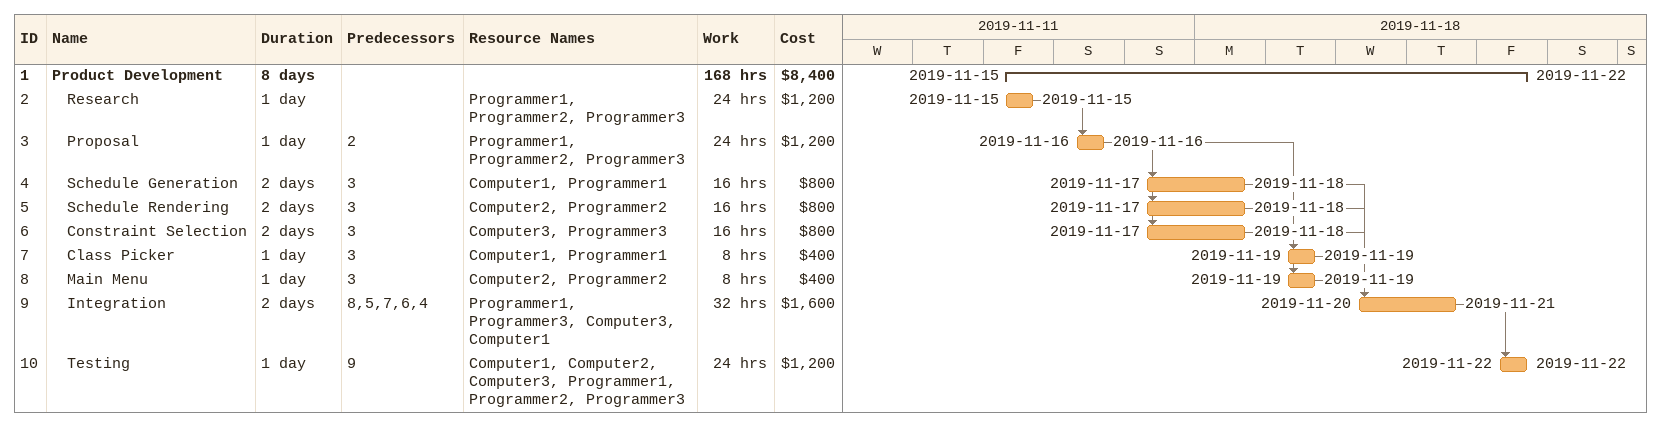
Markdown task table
| ID | Level | Task | Duration | Start | Finish | Predecessors | Resources | Work (h) | Cost ($) |
|---|---|---|---|---|---|---|---|---|---|
| 1 | 1 | **Product Development** | 8d | 2019-11-15 | 2019-11-22 |  |  | 168 | 8400 |
| 2 | 2 | Research | 1d | 2019-11-15 | 2019-11-15 |  | Programmer1, Programmer2, Programmer3 | 24 | 1200 |
| 3 | 2 | Proposal | 1d | 2019-11-16 | 2019-11-16 | 2 | Programmer1, Programmer2, Programmer3 | 24 | 1200 |
| 4 | 2 | Schedule Generation | 2d | 2019-11-17 | 2019-11-18 | 3 | Computer1, Programmer1 | 16 | 800 |
| 5 | 2 | Schedule Rendering | 2d | 2019-11-17 | 2019-11-18 | 3 | Computer2, Programmer2 | 16 | 800 |
| 6 | 2 | Constraint Selection | 2d | 2019-11-17 | 2019-11-18 | 3 | Computer3, Programmer3 | 16 | 800 |
| 7 | 2 | Class Picker | 1d | 2019-11-19 | 2019-11-19 | 3 | Computer1, Programmer1 | 8 | 400 |
| 8 | 2 | Main Menu | 1d | 2019-11-19 | 2019-11-19 | 3 | Computer2, Programmer2 | 8 | 400 |
| 9 | 2 | Integration | 2d | 2019-11-20 | 2019-11-21 | 8, 5, 7, 6, 4 | Programmer1, Programmer3, Computer3, Computer1 | 32 | 1600 |
| 10 | 2 | Testing | 1d | 2019-11-22 | 2019-11-22 | 9 | Computer1, Computer2, Computer3, Programmer1, Programmer2, Programmer3 | 24 | 1200 |
